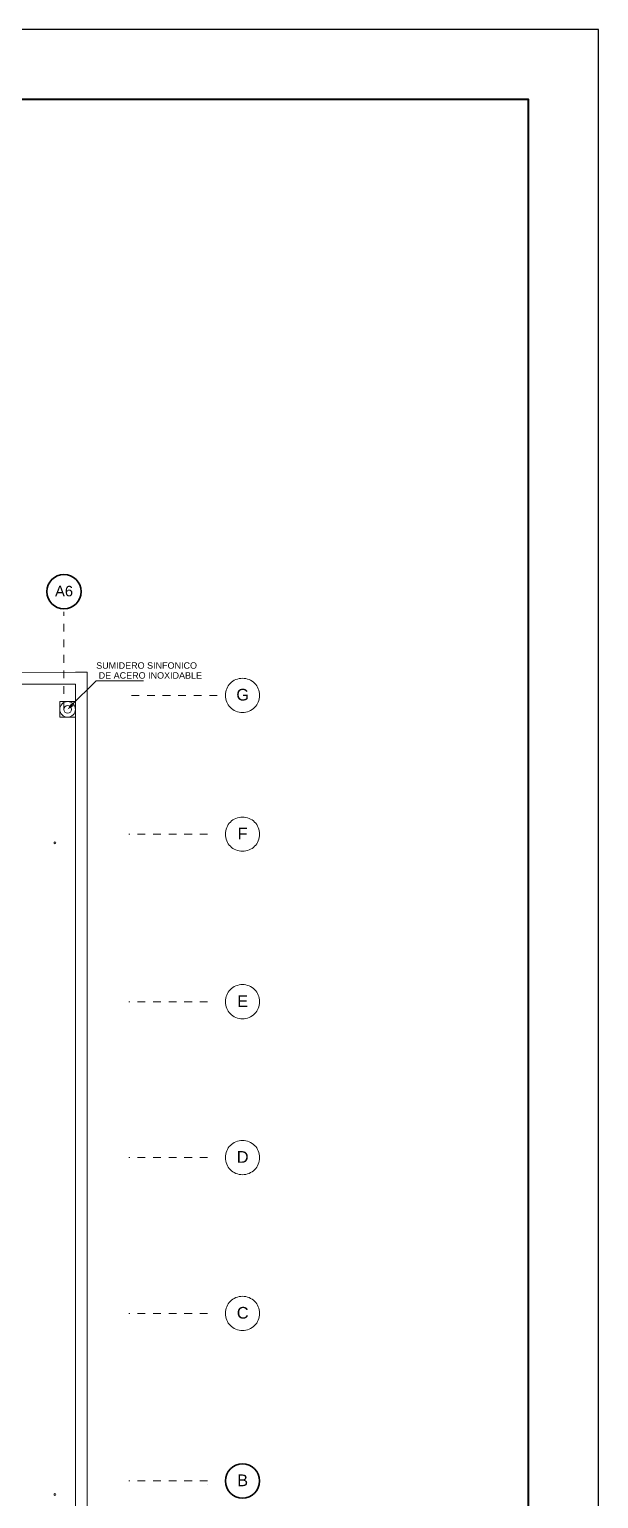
# Model space of a CAD drawing. Header units: metres. Extents: x 173 to 310, y -9 to 45.
# Drawn here: x 302.49 to 309.79, y 3.14 to 22 of the extents above; entities that cross this region are included whole.
import ezdxf

# ---------------------------------------------------------------- set-up
doc = ezdxf.new("R2010")
doc.units = ezdxf.units.M
doc.header["$MEASUREMENT"] = 0
doc.linetypes.add('CENTER2', pattern=[28.575, 19.05, -3.175, 3.175, -3.175])
doc.linetypes.add('Dot & Dashed', pattern=[0.017025, 0.008961, -0.00448, 0, -0.003584])
for name, color, linetype, lineweight in [('Annotation - Label_Pen_No__1', 7, 'Continuous', 13), ('Drawing & Figure_Pen_No__1', 7, 'Continuous', 13), ('Drawing & Figure_Pen_No__122', 9, 'Continuous', 13), ('Drawing & Figure_Pen_No__7', 7, 'Continuous', 35), ('Interior - Stair & Railing_Pen_No__122', 9, 'Continuous', 13)]:
    doc.layers.add(name, color=color, linetype=linetype, lineweight=lineweight)
for name, color, linetype, lineweight, true_color in [('Drawing & Figure_Pen_No__167', 7, 'Continuous', 13, 0x6a6a6a), ('Estructura – Carga_Pen_No__167', 7, 'Continuous', 13, 0x6a6a6a), ('Structural - Bearing_Pen_No__87', 7, 'Continuous', 20, 0x6a6a6a)]:
    doc.layers.add(name, color=color, linetype=linetype, lineweight=lineweight, true_color=true_color)
doc.styles.add('GENERATED_STYLE_1', font='arial.ttf')

msp = doc.modelspace()

# ---------------------------------------------------------------- hatches: boundary and pattern name
at = {"layer": 'Annotation - Label_Pen_No__1', "linetype": 'Continuous', "lineweight": 13}
msp.add_hatch(color=7, dxfattribs=at).paths.add_polyline_path([(302.978, 13.271), (303.055, 13.316), (303.022, 13.348)])

# ---------------------------------------------------------------- linework, layer by layer
msp.add_lwpolyline([(266.792, -8.502), (309.792, -8.502), (309.792, 21.998), (266.792, 21.998)], close=True)
msp.add_lwpolyline([(266.792, -8.502), (309.792, -8.502), (309.792, 21.998), (266.792, 21.998)], close=True)
at = {"lineweight": 40}
msp.add_lwpolyline([(267.692, -7.602), (308.892, -7.602), (308.892, 21.098), (267.692, 21.098)], close=True, dxfattribs=at)
at = {"layer": 'Annotation - Label_Pen_No__1', "color": 7, "linetype": 'Continuous', "lineweight": 13}
for p, q in [((303.017, 13.311), (303.345, 13.638)), ((303.345, 13.638), (303.954, 13.638))]:
    msp.add_line(p, q, dxfattribs=at)
at = {"layer": 'Drawing & Figure_Pen_No__122', "color": 9, "linetype": 'Dot & Dashed', "lineweight": 13}
msp.add_line((302.931, 13.27), (302.931, 14.523), dxfattribs=at)
at = {"layer": 'Drawing & Figure_Pen_No__167', "color": 251, "linetype": 'Dot & Dashed', "lineweight": 13, "true_color": 0x6a6a6a}
for p, q in [((304.897, 13.451), (303.763, 13.451)), ((304.775, 11.67), (303.763, 11.67)), ((304.775, 9.52), (303.763, 9.52)), ((304.775, 7.52), (303.763, 7.52)), ((304.775, 5.52), (303.763, 5.52)), ((304.775, 3.37), (303.763, 3.37))]:
    msp.add_line(p, q, dxfattribs=at)
at = {"layer": 'Drawing & Figure_Pen_No__167', "color": 251, "linetype": 'Continuous', "lineweight": 13, "true_color": 0x6a6a6a}
msp.add_line((304.778, 3.32), (304.778, 3.32), dxfattribs=at)
at = {"layer": 'Drawing & Figure_Pen_No__167', "color": 251, "linetype": 'CENTER2', "lineweight": 13, "true_color": 0x6a6a6a}
for centre in [(305.222, 13.451), (305.222, 11.67), (305.222, 9.52), (305.222, 7.52), (305.222, 5.52)]:
    msp.add_circle(centre, 0.22, dxfattribs=at)
at = {"layer": 'Drawing & Figure_Pen_No__7', "color": 7, "linetype": 'Continuous', "lineweight": 35}
for centre in [(302.931, 14.783), (305.222, 3.37)]:
    msp.add_circle(centre, 0.22, dxfattribs=at)
at = {"layer": 'Estructura – Carga_Pen_No__167', "color": 251, "linetype": 'Continuous', "lineweight": 13, "true_color": 0x6a6a6a}
msp.add_lwpolyline([(302.878, 13.371), (303.078, 13.371), (303.078, 13.171), (302.878, 13.171)], close=True, dxfattribs=at)
for radius in [0.1, 0.0496]:
    msp.add_circle((302.978, 13.271), radius, dxfattribs=at)
at = {"layer": 'Interior - Stair & Railing_Pen_No__122', "color": 9, "linetype": 'Continuous', "lineweight": 13}
for points in [[(302.804, 11.559, 1), (302.828, 11.559, 1)], [(302.804, 3.195, 1), (302.828, 3.195, 1)]]:
    msp.add_lwpolyline(points, format="xyb", close=True, dxfattribs=at)
at = {"layer": 'Structural - Bearing_Pen_No__87', "color": 251, "linetype": 'Continuous', "lineweight": 20, "true_color": 0x6a6a6a}
for points in [[(303.078, 13.747), (297.138, 13.745)], [(297.138, 13.595), (303.078, 13.597)], [(303.228, 13.747), (303.078, 13.747)], [(303.078, 13.597), (303.078, 1.638)], [(303.228, 1.488), (303.228, 13.747)]]:
    msp.add_lwpolyline(points, dxfattribs=at)

# ---------------------------------------------------------------- texts
at = {"layer": 'Annotation - Label_Pen_No__1', "color": 7, "linetype": 'Continuous', "lineweight": 13, "insert": (303.345, 13.665), "char_height": 0.0825, "attachment_point": 7, "line_spacing_factor": 0.923713, "style": 'GENERATED_STYLE_1'}
msp.add_mtext('\\A1;{\\pql;\\fArial|b0|i0|c0|p34;SUMIDERO SINFONICO\\P\\pql;\\fArial|b0|i0|c0|p34; DE ACERO\\fArial|b0|i0|c0|p34; \\fArial|b0|i0|c0|p34;INOXIDABLE}', dxfattribs=at)
at = {"layer": 'Drawing & Figure_Pen_No__1', "color": 7, "linetype": 'Continuous', "lineweight": 13, "char_height": 0.15, "attachment_point": 7, "style": 'GENERATED_STYLE_1'}
for s, insert in [('\\A1;{\\pql;\\fArial|b0|i0|c0|p34;G}', (305.143, 13.383)), ('\\A1;{\\pql;\\fArial|b0|i0|c0|p34;F}', (305.159, 11.603)), ('\\A1;{\\pql;\\fArial|b0|i0|c0|p34;E}', (305.154, 9.453)), ('\\A1;{\\pql;\\fArial|b0|i0|c0|p34;D}', (305.149, 7.453)), ('\\A1;{\\pql;\\fArial|b0|i0|c0|p34;C}', (305.149, 5.451)), ('\\A1;{\\pql;\\fArial|b0|i0|c0|p34;B}', (305.154, 3.303))]:
    msp.add_mtext(s, dxfattribs=dict(at, insert=insert))
at = {"layer": 'Drawing & Figure_Pen_No__7', "color": 7, "linetype": 'Continuous', "lineweight": 35, "insert": (302.817, 14.721), "char_height": 0.135, "attachment_point": 7, "rotation": 359.7107, "style": 'GENERATED_STYLE_1'}
msp.add_mtext('\\A1;{\\pql;\\fArial|b0|i0|c0|p34;A6}', dxfattribs=at)

doc.saveas('drawing.dxf')
